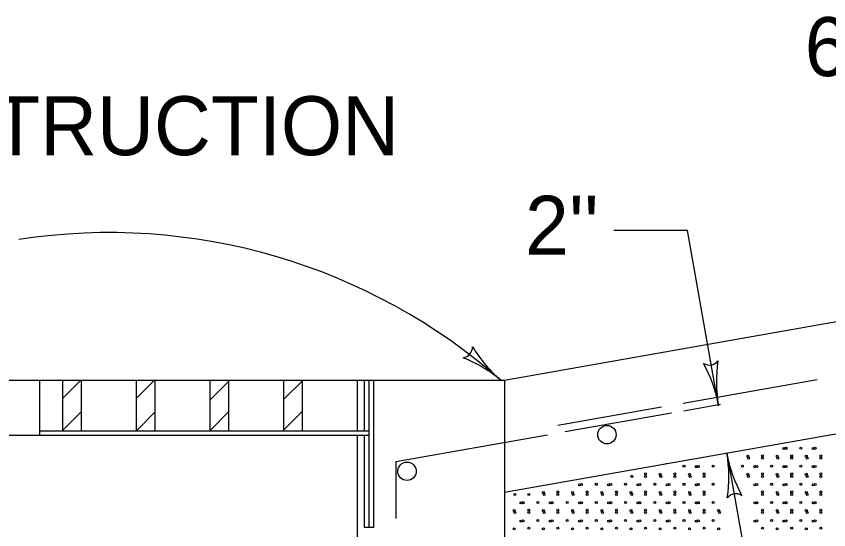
# Model space of a CAD drawing. Extents: x 997.6 to 1037, y 998.9 to 1022.8.
# Drawn here: x 1022.182 to 1024.94, y 1010.343 to 1012.085 of the extents above; entities that cross this region are included whole.
import ezdxf

# ---------------------------------------------------------------- set-up
doc = ezdxf.new("R2010")
doc.units = 0
for name, color, linetype in [('Level 1', 7, 'Continuous'), ('Level 2', 7, 'Continuous'), ('Level 4', 7, 'Continuous')]:
    doc.layers.add(name, color=color, linetype=linetype)

msp = doc.modelspace()

# ---------------------------------------------------------------- linework, layer by layer
at = {"layer": 'Level 1'}
for p, q in [((1024.4608, 1011.3578), (1024.2108, 1011.3578)), ((1024.5658, 1010.7636), (1024.4608, 1011.3578)), ((1023.8398, 1010.8506), (1025.3169, 1011.111)), ((1022.0283, 1010.8506), (1023.8398, 1010.8506)), ((1022.2616, 1010.8506), (1022.2616, 1010.6632)), ((1022.3388, 1010.788), (1022.4002, 1010.8494)), ((1022.3398, 1010.8506), (1022.3398, 1010.6788)), ((1022.4023, 1010.8506), (1022.4023, 1010.6788)), ((1022.5892, 1010.788), (1022.6506, 1010.8494)), ((1022.5898, 1010.8506), (1022.5898, 1010.6788)), ((1022.6523, 1010.8506), (1022.6523, 1010.6788)), ((1022.8398, 1010.8506), (1022.8398, 1010.6788)), ((1022.9023, 1010.8506), (1022.9023, 1010.6788)), ((1023.0898, 1010.8506), (1023.0898, 1010.6788)), ((1023.092, 1010.7869), (1023.1534, 1010.8483)), ((1023.1523, 1010.8506), (1023.1523, 1010.6788)), ((1023.3398, 1010.8506), (1023.3398, 1010.6787)), ((1023.3632, 1010.8506), (1023.3632, 1010.6788)), ((1023.3788, 1010.8506), (1023.3788, 1010.6788)), ((1023.3944, 1010.8506), (1023.3944, 1010.3506)), ((1023.8398, 1010.8506), (1023.8398, 1007.3506)), ((1022.8417, 1010.7847), (1022.9031, 1010.8461)), ((1022.3421, 1010.6821), (1022.4035, 1010.7435)), ((1022.5924, 1010.681), (1022.6538, 1010.7424)), ((1022.8417, 1010.681), (1022.9031, 1010.7424)), ((1023.0898, 1010.681), (1023.1513, 1010.7424)), ((1024.938, 1010.6634), (1025.3193, 1010.7307)), ((1022.1008, 1010.6631), (1023.379, 1010.6631)), ((1022.2615, 1010.6787), (1023.363, 1010.6787)), ((1023.3398, 1010.6623), (1023.3398, 1007.8602)), ((1023.363, 1010.6787), (1023.3789, 1010.6787)), ((1023.3632, 1010.6631), (1023.3632, 1010.3506)), ((1023.3788, 1010.6784), (1023.3788, 1010.6631)), ((1023.3788, 1010.6631), (1023.3788, 1010.3506)), ((1023.8398, 1010.4698), (1024.938, 1010.6634)), ((1024.5941, 1010.6028), (1024.6646, 1010.2026)), ((1024.3889, 1010.5666), (1024.3886, 1010.5686)), ((1023.3944, 1010.3506), (1023.3632, 1010.3506))]:
    msp.add_line(p, q, dxfattribs=at)
for centre, radius, start, end in [((1022.4972, 1009.335), 2.0158, 48.6351, 98.7248), ((1023.6934, 1010.9633), 0.0375, 278.462, 0.5787), ((1024.1326, 1011.2054), 0.4687, 211.0346, 229.6813), ((1023.5261, 1010.4905), 0.4687, 49.6874, 68.3562), ((1024.5348, 1010.9391), 0.0375, 238.7898, 320.9065), ((1024.1041, 1010.6821), 0.4687, 10.0152, 28.684), ((1025.0274, 1010.8451), 0.4687, 171.3624, 190.0091), ((1023.5261, 1010.4905), 0.4687, 49.6752, 49.6874), ((1024.1041, 1010.6821), 0.4687, 10.003, 10.0152), ((1025.0557, 1010.684), 0.4687, 189.9867, 208.6555), ((1025.0557, 1010.684), 0.4687, 189.9745, 189.9867), ((1025.0557, 1010.684), 0.4687, 189.9867, 208.6555), ((1025.0557, 1010.684), 0.4687, 189.9745, 189.9867), ((1024.1324, 1010.5215), 0.4687, 351.3339, 9.9806), ((1024.1324, 1010.5215), 0.4687, 351.3339, 9.9806), ((1024.6249, 1010.4272), 0.0375, 58.7613, 140.878), ((1024.6249, 1010.4272), 0.0375, 58.7613, 140.878)]:
    msp.add_arc(centre, radius, start, end, dxfattribs=at)
at = {"layer": 'Level 2'}
for p, q in [((1024.9004, 1010.8515), (1024.4462, 1010.7714)), ((1024.573, 1010.7675), (1024.4476, 1010.7454)), ((1024.3728, 1010.7585), (1024.0209, 1010.6964)), ((1024.4059, 1010.7381), (1024.0453, 1010.6745)), ((1023.9851, 1010.6639), (1023.4703, 1010.5731)), ((1023.4703, 1010.5731), (1023.4703, 1010.381))]:
    msp.add_line(p, q, dxfattribs=at)
for centre in [(1024.1872, 1010.6652), (1023.5086, 1010.5411)]:
    msp.add_circle(centre, 0.0313, dxfattribs=at)
at = {"layer": 'Level 4'}
for centre in [(1024.7881, 1010.6182), (1024.7948, 1010.619), (1024.8453, 1010.6198), (1024.8873, 1010.6182), (1024.894, 1010.619), (1024.6654, 1010.5921), (1024.6679, 1010.5853), (1024.715, 1010.5938), (1024.715, 1010.5853), (1024.7646, 1010.5921), (1024.7671, 1010.5853), (1024.8142, 1010.5938), (1024.8142, 1010.5853), (1024.8638, 1010.5921), (1024.8663, 1010.5853), (1024.9133, 1010.5938), (1024.9133, 1010.5853), (1024.4486, 1010.5583), (1024.4906, 1010.5567), (1024.4973, 1010.5575), (1024.5478, 1010.5583), (1024.6469, 1010.5583), (1024.6889, 1010.5567), (1024.6957, 1010.5575), (1024.7461, 1010.5583), (1024.7881, 1010.5567), (1024.7948, 1010.5575), (1024.8453, 1010.5583), (1024.8873, 1010.5567), (1024.894, 1010.5575), (1024.2713, 1010.5238), (1024.3183, 1010.5323), (1024.3183, 1010.5238), (1024.3679, 1010.5306), (1024.3704, 1010.5238), (1024.4175, 1010.5323), (1024.4175, 1010.5238), (1024.4671, 1010.5306), (1024.4696, 1010.5238), (1024.5167, 1010.5323), (1024.5167, 1010.5238), (1024.6654, 1010.5306), (1024.6679, 1010.5238), (1024.715, 1010.5323), (1024.715, 1010.5238), (1024.7646, 1010.5306), (1024.7671, 1010.5238), (1024.8142, 1010.5323), (1024.8142, 1010.5238), (1024.8638, 1010.5306), (1024.8663, 1010.5238), (1024.9133, 1010.5323), (1024.9133, 1010.5238), (1024.0939, 1010.4952), (1024.1007, 1010.496), (1024.1511, 1010.4968), (1024.1931, 1010.4952), (1024.1998, 1010.496), (1024.2503, 1010.4968), (1024.2923, 1010.4952), (1024.299, 1010.496), (1024.3494, 1010.4968), (1024.3914, 1010.4952), (1024.3982, 1010.496), (1024.4486, 1010.4968), (1024.4906, 1010.4952), (1024.4973, 1010.496), (1024.5478, 1010.4968), (1024.6889, 1010.4952), (1024.6957, 1010.496), (1024.7461, 1010.4968), (1024.7881, 1010.4952), (1024.7948, 1010.496), (1024.8453, 1010.4968), (1024.8873, 1010.4952), (1024.894, 1010.496), (1023.8746, 1010.4623), (1023.9217, 1010.4623), (1023.9713, 1010.4691), (1023.9738, 1010.4623), (1024.0208, 1010.4708), (1024.0208, 1010.4623), (1024.0704, 1010.4691), (1024.0729, 1010.4623), (1024.12, 1010.4708), (1024.12, 1010.4623), (1024.1696, 1010.4691), (1024.1721, 1010.4623), (1024.2192, 1010.4708), (1024.2192, 1010.4623), (1024.2688, 1010.4691), (1024.2713, 1010.4623), (1024.3183, 1010.4708), (1024.3183, 1010.4623), (1024.3679, 1010.4691), (1024.3704, 1010.4623), (1024.4175, 1010.4708), (1024.4175, 1010.4623), (1024.4671, 1010.4691), (1024.4696, 1010.4623), (1024.5167, 1010.4708), (1024.5167, 1010.4623), (1024.715, 1010.4708), (1024.715, 1010.4623), (1024.7646, 1010.4691), (1024.7671, 1010.4623), (1024.8142, 1010.4708), (1024.8142, 1010.4623), (1024.8638, 1010.4691), (1024.8663, 1010.4623), (1024.9133, 1010.4708), (1024.9133, 1010.4623), (1023.8956, 1010.4337), (1023.9023, 1010.4345), (1023.9528, 1010.4353), (1023.9948, 1010.4337), (1024.0015, 1010.4345), (1024.0519, 1010.4353), (1024.0939, 1010.4337), (1024.1007, 1010.4345), (1024.1511, 1010.4353), (1024.1931, 1010.4337), (1024.1998, 1010.4345), (1024.2503, 1010.4353), (1024.2923, 1010.4337), (1024.299, 1010.4345), (1024.3494, 1010.4353), (1024.3914, 1010.4337), (1024.3982, 1010.4345), (1024.4486, 1010.4353), (1024.4906, 1010.4337), (1024.4973, 1010.4345), (1024.5478, 1010.4353), (1024.6889, 1010.4337), (1024.6957, 1010.4345), (1024.7461, 1010.4353), (1024.7881, 1010.4337), (1024.7948, 1010.4345), (1024.8453, 1010.4353), (1024.8873, 1010.4337), (1024.894, 1010.4345), (1023.8721, 1010.4076), (1023.9217, 1010.4093), (1023.9713, 1010.4076), (1024.0208, 1010.4093), (1024.0704, 1010.4076), (1024.12, 1010.4093), (1024.1696, 1010.4076), (1024.2192, 1010.4093), (1024.2688, 1010.4076), (1024.3183, 1010.4093), (1024.3679, 1010.4076), (1024.4175, 1010.4093), (1024.4671, 1010.4076), (1024.5167, 1010.4093), (1024.5663, 1010.4076), (1024.715, 1010.4093), (1024.7646, 1010.4076), (1024.8142, 1010.4093), (1024.8638, 1010.4076), (1024.9133, 1010.4093), (1023.8746, 1010.4008), (1023.9217, 1010.4008), (1023.9738, 1010.4008), (1024.0208, 1010.4008), (1024.0729, 1010.4008), (1024.12, 1010.4008), (1024.1721, 1010.4008), (1024.2192, 1010.4008), (1024.2713, 1010.4008), (1024.3183, 1010.4008), (1024.3704, 1010.4008), (1024.4175, 1010.4008), (1024.4696, 1010.4008), (1024.5167, 1010.4008), (1024.5688, 1010.4008), (1024.715, 1010.4008), (1024.7671, 1010.4008), (1024.8142, 1010.4008), (1024.8663, 1010.4008), (1024.9133, 1010.4008), (1023.8956, 1010.3722), (1023.9023, 1010.373), (1023.9217, 1010.3478), (1023.9528, 1010.3738), (1023.9948, 1010.3722), (1024.0015, 1010.373), (1024.0208, 1010.3478), (1024.0519, 1010.3738), (1024.0939, 1010.3722), (1024.1007, 1010.373), (1024.12, 1010.3478), (1024.1511, 1010.3738), (1024.1931, 1010.3722), (1024.1998, 1010.373), (1024.2192, 1010.3478), (1024.2503, 1010.3738), (1024.2923, 1010.3722), (1024.299, 1010.373), (1024.3183, 1010.3478), (1024.3494, 1010.3738), (1024.3914, 1010.3722), (1024.3982, 1010.373), (1024.4175, 1010.3478), (1024.4486, 1010.3738), (1024.4906, 1010.3722), (1024.4973, 1010.373), (1024.5167, 1010.3478), (1024.5478, 1010.3738), (1024.6889, 1010.3722), (1024.6957, 1010.373), (1024.715, 1010.3478), (1024.7461, 1010.3738), (1024.7881, 1010.3722), (1024.7948, 1010.373), (1024.8142, 1010.3478), (1024.8453, 1010.3738), (1024.8873, 1010.3722), (1024.894, 1010.373), (1024.9133, 1010.3478), (1023.8721, 1010.3461), (1023.9713, 1010.3461), (1024.0704, 1010.3461), (1024.1696, 1010.3461), (1024.2688, 1010.3461), (1024.3679, 1010.3461), (1024.4671, 1010.3461), (1024.5663, 1010.3461), (1024.7646, 1010.3461), (1024.8638, 1010.3461)]:
    msp.add_circle(centre, 0.00339, dxfattribs=at)

# ---------------------------------------------------------------- texts
at = {"layer": 'Level 1'}
for s, p in [("6''", (1024.8584, 1011.8818)), ('CONSTRUCTION', (1021.3273, 1011.6134)), ("2''", (1023.9091, 1011.2756))]:
    msp.add_text(s, height=0.2, dxfattribs=at).set_placement(p)

doc.saveas('drawing.dxf')
